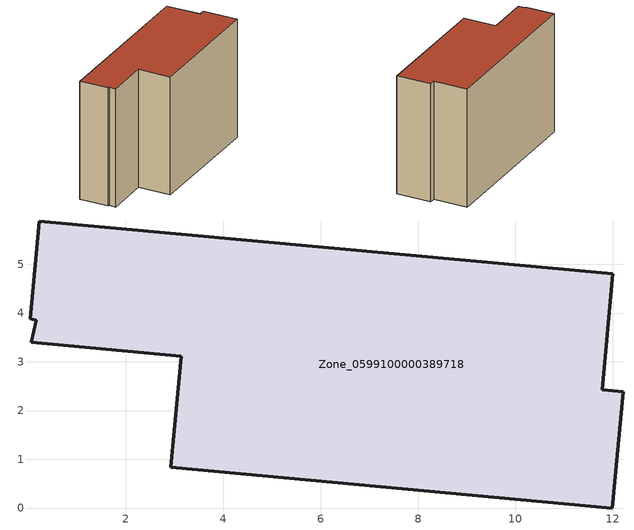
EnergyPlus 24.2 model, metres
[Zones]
Zone_0599100000389718
 floor ground (C_G): 0.06,3.4 0.16,3.85 0.04,3.88 0.23,5.89 12,4.81 11.78,2.42 12.21,2.38 11.99,0 2.93,0.84 3.14,3.11 z0
 wall outside (C_F): 2.93,0.84 11.99,0 12.21,2.38 11.78,2.42 12,4.81 0.23,5.89 0.04,3.88 0.16,3.85 0.06,3.4 3.14,3.11 2.93,0.84 z0:8.33
 roof outside (C_R): 0.16,3.85 0.06,3.4 3.14,3.11 2.93,0.84 11.99,0 12.21,2.38 11.78,2.42 12,4.81 0.23,5.89 0.04,3.88 z8.33
[BUILDING]
Pand.0599100000389718: North Axis=0; Terrain=City; Loads Convergence Tolerance Value=0.04; Temperature Convergence Tolerance Value=0.4; Solar Distribution=FullExterior; Maximum Number of Warmup Days=25; Minimum Number of Warmup Days=1
[Site:Location]
Rotterdam.The.Hague.AP_ZH_NLD Design_Conditions: Latitude=51.96; Longitude=4.45; Time Zone=1; Elevation=-4.5
[SITE:GROUNDTEMPERATURE:BUILDINGSURFACE]
18, 18, 18, 18, 18, 18, 18, 18, 18, 18, 18, 18
[MATERIAL] Thermal Absorptance=0.9; Solar Absorptance=0.7; Visible Absorptance=0.7
Name | Roughness | Thickness | Conductivity | Density | Specific Heat
G.TI.1992-2005 | MediumSmooth | 0.15 | 0.06 | 540 | 1210
F.TI.1992-2005 | Rough | 0.3 | 0.12 | 1920 | 840
R.TI.1992-2005 | MediumRough | 0.2 | 0.08 | 1500 | 1000
[CONSTRUCTION]
C_G: G.TI.1992-2005
C_F: F.TI.1992-2005
C_R: R.TI.1992-2005
[ZONE]
Zone_0599100000389718: Type=1; Multiplier=1; Ceiling Height=Autocalculate; Volume=Autocalculate; Floor Area=autocalculate; Part of Total Floor Area=Yes
[ZONEINFILTRATION:DESIGNFLOWRATE]
Infil_Zone_0599100000389718: Zone or ZoneList or Space or SpaceList=Zone_0599100000389718; Schedule=AlwaysOn; Design Flow Rate Calculation Method=Flow/Area; Flow Rate per Floor Area=0.0015; Constant Term Coefficient=1; Temperature Term Coefficient=0; Velocity Term Coefficient=0; Velocity Squared Term Coefficient=0
[HVACTEMPLATE:ZONE:IDEALLOADSAIRSYSTEM]
Zone_0599100000389718: Maximum Heating Supply Air Temperature=50; Minimum Cooling Supply Air Temperature=13; Maximum Heating Supply Air Humidity Ratio=0.0156; Minimum Cooling Supply Air Humidity Ratio=0.0077; Heating Limit=NoLimit; Cooling Limit=NoLimit; Dehumidification Control Type=ConstantSensibleHeatRatio; Cooling Sensible Heat Ratio=0.7; Dehumidification Setpoint=60; Humidification Control Type=None; Humidification Setpoint=30; Outdoor Air Method=None; Outdoor Air Flow Rate per Person=0.00944; Outdoor Air Flow Rate per Zone Floor Area=0; Outdoor Air Flow Rate per Zone=0; Demand Controlled Ventilation Type=None; Outdoor Air Economizer Type=NoEconomizer; Heat Recovery Type=None; Sensible Heat Recovery Effectiveness=0.7; Latent Heat Recovery Effectiveness=0.65
[ZONECONTROL:THERMOSTAT]
ThermostatControl_Zone_0599100000389718: Zone or ZoneList=Zone_0599100000389718; Control Type Schedule=DualSetpointControlType; Control 1=Thermostat_Zone_0599100000389718; Temperature Difference Between Cutout And Setpoint=0
[THERMOSTATSETPOINT:DUALSETPOINT]
Thermostat_Zone_0599100000389718: Heating Setpoint Temperature Schedule=HeatingSetpoint_Zone_0599100000389718; Cooling Setpoint Temperature Schedule=CoolingSetpoint_Zone_0599100000389718
[SCHEDULE:COMPACT]
HeatingSetpoint_Zone_0599100000389718: Through: 12/31, For: AllDays, Until: 24:00, 21
CoolingSetpoint_Zone_0599100000389718: Through: 12/31, For: AllDays, Until: 24:00, 24
DualSetpointControlType: Through: 12/31, For: AllDays, Until: 24:00, 4
AlwaysOn: Through: 12/31, For: AllDays, Until: 24:00, 1
